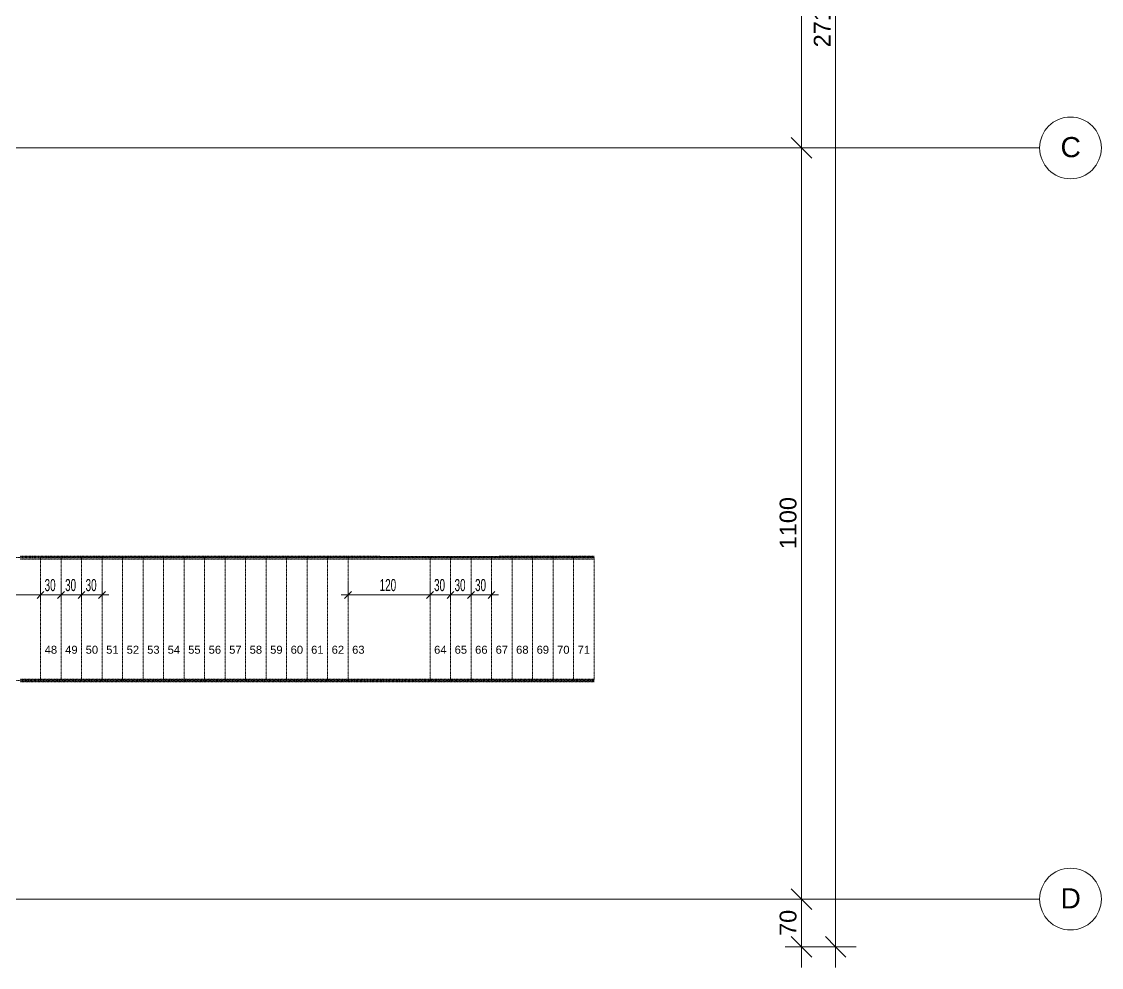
# Model space of a CAD drawing. Header units: centimetres. Extents: x -9345 to 11316, y -7197 to -3465.
# Drawn here: x -412 to 1169, y -6731 to -5346 of the extents above; entities that cross this region are included whole.
import ezdxf

# ---------------------------------------------------------------- set-up
doc = ezdxf.new("R2010")
doc.units = ezdxf.units.CM
doc.linetypes.add('Grid Line 1_4_', pattern=[1.11125, 0.635, -0.15875, 0.15875, -0.15875])
doc.linetypes.add('Overhead', pattern=[0.396875, 0.238125, -0.15875])
for name, color, linetype, lineweight in [('A-ANNO-DIMS', 211, 'Continuous', 9), ('A-ANNO-DIMS-100', 211, 'Continuous', 9), ('A-FLOR-HRAL', 11, 'Continuous', 9), ('A-FLOR-HRAL-MBND', 5, 'Overhead', 9), ('S-GRID', 1, 'Continuous', 9), ('S-GRID-IDEN', 1, 'Continuous', 9), ('S-STRS-ANNO', 31, 'Continuous', 9), ('S-STRS-MBND', 31, 'Overhead', 9)]:
    doc.layers.add(name, color=color, linetype=linetype, lineweight=lineweight)
doc.styles.add('Arial', font='arial.ttf', dxfattribs={"height": 11.710189})
doc.styles.add('Arial_1', font='arial.ttf', dxfattribs={"height": 29.505988})
doc.styles.add('Arial_4', font='arial.ttf', dxfattribs={"height": 24.588323})
doc.styles.add('Swis721 LtCn BT_1', font='swisscl.ttf', dxfattribs={"width": 0.8, "height": 17.639445})
doc.dimstyles.new('IUAS_DIMENSION_AXIS', dxfattribs={"dimscale": 30.48, "dimtxt": 25, "dimasz": 0.984252, "dimexe": 0.984252, "dimexo": 0.0625, "dimgap": 0, "dimtad": 1, "dimdec": 0, "dimzin": 0, "dimdsep": 46, "dimtxsty": 'Arial_4', "dimblk1": 'OBLIQUE', "dimblk2": 'OBLIQUE', "dimsah": 1, "dimcen": 0.09, "dimdle": 0.984252, "dimazin": 0, "dimtfac": 1, "dimtdec": 4, "dimtix": 1, "dimtmove": 0, "dimatfit": 3, "dimfxl": 0.787402, "dimfxlon": 1, "dimtvp": 1, "dimtolj": 1, "dimtzin": 0, "dimarcsym": 2})
doc.dimstyles.new('IUAS_DIMENSION_INSIDE_100', dxfattribs={"dimscale": 30.48, "dimtxt": 18, "dimasz": 0.328084, "dimexe": 0.328084, "dimexo": 0.0625, "dimgap": 0, "dimtad": 1, "dimdec": 0, "dimdsep": 46, "dimtxsty": 'Swis721 LtCn BT_1', "dimblk1": 'OBLIQUE', "dimblk2": 'OBLIQUE', "dimsah": 1, "dimcen": 0.09, "dimdle": 0.328084, "dimazin": 0, "dimtfac": 1, "dimtdec": 4, "dimtix": 1, "dimtmove": 0, "dimatfit": 3, "dimfxl": 0.656168, "dimfxlon": 1, "dimtvp": 1, "dimtolj": 1, "dimtzin": 0, "dimarcsym": 2})
doc.dimstyles.new('IUAS_DIMENSION_INSIDE_100_5', dxfattribs={"dimscale": 30.48, "dimtxt": 18, "dimasz": 0.328084, "dimexe": 0.328084, "dimexo": 0.0625, "dimgap": 0, "dimtad": 1, "dimdec": 0, "dimdsep": 46, "dimtxsty": 'Swis721 LtCn BT_1', "dimblk1": 'OBLIQUE', "dimblk2": 'OBLIQUE', "dimsah": 1, "dimcen": 0.09, "dimdle": 0.328084, "dimazin": 0, "dimtfac": 1, "dimtdec": 4, "dimtix": 1, "dimtmove": 0, "dimatfit": 3, "dimfxl": 0.656168, "dimfxlon": 1, "dimtvp": 1, "dimtolj": 1, "dimtzin": 0, "dimarcsym": 2})

# ---------------------------------------------------------------- blocks, each defined once
blk = doc.blocks.new('Railing - Railing-1672219-_116_30 KONKORS KATI _ CONCOURSE LEVEL')
at = {"layer": 'A-FLOR-HRAL-MBND'}
for p, q in [((-6020.4, -1942.6), (-5843.4, -2388.8)), ((-6019.9, -1942.5), (-5842.9, -2388.6)), ((-6019.9, -1942.5), (-5842.9, -2388.6)), ((-6019.9, -1942.5), (-5842.9, -2388.6)), ((-6019.9, -1942.5), (-5842.9, -2388.6)), ((-6017.1, -1941.4), (-5840.2, -2387.5)), ((-6017.1, -1941.4), (-5840.2, -2387.5)), ((-6017.1, -1941.4), (-5840.2, -2387.5)), ((-6017.1, -1941.4), (-5840.2, -2387.5)), ((-6016.7, -1941.2), (-5839.7, -2387.3)), ((-5843.4, -2388.8), (-5810.2, -2472.5)), ((-5842.9, -2388.6), (-5809.8, -2472.3)), ((-5842.9, -2388.6), (-5809.8, -2472.3)), ((-5842.9, -2388.6), (-5809.8, -2472.3)), ((-5842.9, -2388.6), (-5809.8, -2472.3)), ((-5840.2, -2387.5), (-5807, -2471.2)), ((-5840.2, -2387.5), (-5807, -2471.2)), ((-5840.2, -2387.5), (-5807, -2471.2)), ((-5840.2, -2387.5), (-5807, -2471.2)), ((-5839.7, -2387.3), (-5806.5, -2471)), ((-5810.2, -2472.5), (-5710.6, -2723.6)), ((-5809.8, -2472.3), (-5710.1, -2723.4)), ((-5809.8, -2472.3), (-5710.1, -2723.4)), ((-5809.8, -2472.3), (-5710.1, -2723.4)), ((-5809.8, -2472.3), (-5710.1, -2723.4)), ((-5807, -2471.2), (-5707.4, -2722.3)), ((-5807, -2471.2), (-5707.4, -2722.3)), ((-5807, -2471.2), (-5707.4, -2722.3)), ((-5807, -2471.2), (-5707.4, -2722.3)), ((-5806.5, -2471), (-5706.9, -2722.1))]:
    blk.add_line(p, q, dxfattribs=at)
blk = doc.blocks.new('Railing - Railing-1672223-_116_30 KONKORS KATI _ CONCOURSE LEVEL')
at = {"layer": 'A-FLOR-HRAL-MBND'}
for p, q in [((-5853.1, -1876.3), (-5676.2, -2322.5)), ((-5852.7, -1876.1), (-5675.7, -2322.3)), ((-5852.7, -1876.1), (-5675.7, -2322.3)), ((-5852.7, -1876.1), (-5675.7, -2322.3)), ((-5852.7, -1876.1), (-5675.7, -2322.3)), ((-5849.9, -1875), (-5672.9, -2321.2)), ((-5849.9, -1875), (-5672.9, -2321.2)), ((-5849.9, -1875), (-5672.9, -2321.2)), ((-5849.9, -1875), (-5672.9, -2321.2)), ((-5849.4, -1874.8), (-5672.4, -2321)), ((-5676.2, -2322.5), (-5643, -2406.1)), ((-5675.7, -2322.3), (-5642.5, -2406)), ((-5675.7, -2322.3), (-5642.5, -2406)), ((-5675.7, -2322.3), (-5642.5, -2406)), ((-5675.7, -2322.3), (-5642.5, -2406)), ((-5672.9, -2321.2), (-5639.7, -2404.9)), ((-5672.9, -2321.2), (-5639.7, -2404.9)), ((-5672.9, -2321.2), (-5639.7, -2404.9)), ((-5672.9, -2321.2), (-5639.7, -2404.9)), ((-5672.4, -2321), (-5639.3, -2404.7)), ((-5643, -2406.1), (-5543.4, -2657.3)), ((-5642.5, -2406), (-5542.9, -2657.1)), ((-5642.5, -2406), (-5542.9, -2657.1)), ((-5642.5, -2406), (-5542.9, -2657.1)), ((-5642.5, -2406), (-5542.9, -2657.1)), ((-5639.7, -2404.9), (-5540.1, -2656)), ((-5639.7, -2404.9), (-5540.1, -2656)), ((-5639.7, -2404.9), (-5540.1, -2656)), ((-5639.7, -2404.9), (-5540.1, -2656)), ((-5639.3, -2404.7), (-5539.6, -2655.8))]:
    blk.add_line(p, q, dxfattribs=at)
blk = doc.blocks.new('Grid - IUAS_A_GRID_HEAD_4_5MM-1313285-_116_30 KONKORS KATI _ CONCOURSE LEVEL')
at = {"layer": 'S-GRID-IDEN'}
blk.add_circle((0, 0), 0.452, dxfattribs=at)
blk = doc.blocks.new('DIMBLOCK265-_116_30 KONKORS KATI _ CONCOURSE LEVEL')
at = {"layer": 'A-ANNO-DIMS-100', "transparency": 16777216}
for p, q in [((729.6, -6630.5), (714.6, -6615.5)), ((705.6, -6630.5), (759.6, -6630.5)), ((729.6, -6630.5), (705.6, -6630.5)), ((729.6, -6730.5), (729.6, -6630.5)), ((729.6, -6630.5), (744.6, -6645.5)), ((705.6, -6700.5), (759.6, -6700.5)), ((729.6, -6700.5), (705.6, -6700.5)), ((729.6, -6700.5), (714.6, -6685.5)), ((729.6, -6700.5), (744.6, -6715.5))]:
    blk.add_line(p, q, dxfattribs=at)
at = {"layer": 'A-ANNO-DIMS-100', "color": 0, "transparency": 16777216, "insert": (697.7, -6684.4), "char_height": 24.59, "width": 45.231, "attachment_point": 1, "rotation": 90, "line_spacing_factor": 0.938532, "style": 'Arial_4'}
blk.add_mtext('70', dxfattribs=at)
blk = doc.blocks.new('_Oblique')
at = {"color": 0, "linetype": 'ByBlock', "lineweight": -2}
blk.add_line((-0.5, -0.5), (0.5, 0.5), dxfattribs=at)
blk = doc.blocks.new('DIMBLOCK266-_116_30 KONKORS KATI _ CONCOURSE LEVEL')
at = {"layer": 'A-ANNO-DIMS-100', "transparency": 16777216}
for p, q in [((729.6, -5530.5), (714.6, -5515.5)), ((705.6, -5530.5), (759.6, -5530.5)), ((729.6, -5530.5), (705.6, -5530.5)), ((729.6, -6630.5), (729.6, -5530.5)), ((729.6, -5530.5), (744.6, -5545.5)), ((729.6, -6630.5), (714.6, -6615.5)), ((705.6, -6630.5), (759.6, -6630.5)), ((729.6, -6630.5), (705.6, -6630.5)), ((729.6, -6630.5), (744.6, -6645.5))]:
    blk.add_line(p, q, dxfattribs=at)
at = {"layer": 'A-ANNO-DIMS-100', "color": 0, "transparency": 16777216, "insert": (697.7, -6118.2), "char_height": 24.59, "width": 90.462, "attachment_point": 1, "rotation": 90, "line_spacing_factor": 0.938532, "style": 'Arial_4'}
blk.add_mtext('1100', dxfattribs=at)
blk = doc.blocks.new('DIMBLOCK267-_116_30 KONKORS KATI _ CONCOURSE LEVEL')
at = {"layer": 'A-ANNO-DIMS-100', "transparency": 16777216}
for p, q in [((729.6, -4860.5), (714.6, -4845.5)), ((705.6, -4860.5), (759.6, -4860.5)), ((729.6, -4860.5), (705.6, -4860.5)), ((729.6, -5530.5), (729.6, -4860.5)), ((729.6, -4860.5), (744.6, -4875.5)), ((729.6, -5530.5), (714.6, -5515.5)), ((705.6, -5530.5), (759.6, -5530.5)), ((729.6, -5530.5), (705.6, -5530.5)), ((729.6, -5530.5), (744.6, -5545.5))]:
    blk.add_line(p, q, dxfattribs=at)
at = {"layer": 'A-ANNO-DIMS-100', "color": 0, "transparency": 16777216, "insert": (697.7, -5223.8), "char_height": 24.59, "width": 67.846, "attachment_point": 1, "rotation": 90, "line_spacing_factor": 0.938532, "style": 'Arial_4'}
blk.add_mtext('670', dxfattribs=at)
blk = doc.blocks.new('DIMBLOCK270-_116_30 KONKORS KATI _ CONCOURSE LEVEL')
at = {"layer": 'A-ANNO-DIMS-100', "transparency": 16777216}
for p, q in [((779.6, -6730.5), (779.6, -3960.5)), ((779.6, -3990.5), (764.6, -3975.5)), ((755.6, -3990.5), (809.6, -3990.5)), ((779.6, -3990.5), (755.6, -3990.5)), ((779.6, -3990.5), (794.6, -4005.5)), ((755.6, -6700.5), (809.6, -6700.5)), ((779.6, -6700.5), (755.6, -6700.5)), ((779.6, -6700.5), (764.6, -6685.5)), ((779.6, -6700.5), (794.6, -6715.5))]:
    blk.add_line(p, q, dxfattribs=at)
at = {"layer": 'A-ANNO-DIMS-100', "color": 0, "transparency": 16777216, "insert": (747.7, -5383.2), "char_height": 24.59, "width": 90.462, "attachment_point": 1, "rotation": 90, "line_spacing_factor": 0.938532, "style": 'Arial_4'}
blk.add_mtext('2710', dxfattribs=at)
blk = doc.blocks.new('DIMBLOCK304-_116_30 KONKORS KATI _ CONCOURSE LEVEL')
at = {"layer": 'A-ANNO-DIMS-100', "transparency": 16777216}
for p, q in [((-504, -6165.1), (-504, -6195.1)), ((-504, -6185.1), (-504, -6165.1)), ((-384, -6165.1), (-384, -6195.1)), ((-384, -6185.1), (-384, -6165.1)), ((-514, -6185.1), (-384, -6185.1)), ((-504, -6185.1), (-509, -6190.1)), ((-504, -6185.1), (-499, -6180.1)), ((-384, -6185.1), (-389, -6190.1)), ((-384, -6185.1), (-379, -6180.1))]:
    blk.add_line(p, q, dxfattribs=at)
at = {"layer": 'A-ANNO-DIMS-100', "color": 0, "transparency": 16777216, "insert": (-457.7, -6161.8), "char_height": 17.64, "width": 32.914, "attachment_point": 1, "line_spacing_factor": 0.971848, "style": 'Swis721 LtCn BT_1'}
blk.add_mtext('120', dxfattribs=at)
blk = doc.blocks.new('DIMBLOCK305-_116_30 KONKORS KATI _ CONCOURSE LEVEL')
at = {"layer": 'A-ANNO-DIMS-100', "transparency": 16777216}
for p, q in [((-384, -6165.1), (-384, -6195.1)), ((-384, -6185.1), (-384, -6165.1)), ((-354, -6165.1), (-354, -6195.1)), ((-354, -6185.1), (-354, -6165.1)), ((-384, -6185.1), (-389, -6190.1)), ((-384, -6185.1), (-379, -6180.1)), ((-384, -6185.1), (-354, -6185.1)), ((-354, -6185.1), (-359, -6190.1)), ((-354, -6185.1), (-349, -6180.1))]:
    blk.add_line(p, q, dxfattribs=at)
at = {"layer": 'A-ANNO-DIMS-100', "color": 0, "transparency": 16777216, "insert": (-378.1, -6161.8), "char_height": 17.64, "width": 21.943, "attachment_point": 1, "line_spacing_factor": 0.971848, "style": 'Swis721 LtCn BT_1'}
blk.add_mtext('30', dxfattribs=at)
blk = doc.blocks.new('DIMBLOCK306-_116_30 KONKORS KATI _ CONCOURSE LEVEL')
at = {"layer": 'A-ANNO-DIMS-100', "transparency": 16777216}
for p, q in [((-354, -6165.1), (-354, -6195.1)), ((-354, -6185.1), (-354, -6165.1)), ((-324, -6165.1), (-324, -6195.1)), ((-324, -6185.1), (-324, -6165.1)), ((-354, -6185.1), (-359, -6190.1)), ((-354, -6185.1), (-349, -6180.1)), ((-354, -6185.1), (-324, -6185.1)), ((-324, -6185.1), (-329, -6190.1)), ((-324, -6185.1), (-319, -6180.1))]:
    blk.add_line(p, q, dxfattribs=at)
at = {"layer": 'A-ANNO-DIMS-100', "color": 0, "transparency": 16777216, "insert": (-348.1, -6161.8), "char_height": 17.64, "width": 21.943, "attachment_point": 1, "line_spacing_factor": 0.971848, "style": 'Swis721 LtCn BT_1'}
blk.add_mtext('30', dxfattribs=at)
blk = doc.blocks.new('DIMBLOCK307-_116_30 KONKORS KATI _ CONCOURSE LEVEL')
at = {"layer": 'A-ANNO-DIMS-100', "transparency": 16777216}
for p, q in [((-324, -6165.1), (-324, -6195.1)), ((-324, -6185.1), (-324, -6165.1)), ((-294, -6165.1), (-294, -6195.1)), ((-294, -6185.1), (-294, -6165.1)), ((-324, -6185.1), (-329, -6190.1)), ((-324, -6185.1), (-319, -6180.1)), ((-324, -6185.1), (-284, -6185.1)), ((-294, -6185.1), (-299, -6190.1)), ((-294, -6185.1), (-289, -6180.1))]:
    blk.add_line(p, q, dxfattribs=at)
at = {"layer": 'A-ANNO-DIMS-100', "color": 0, "transparency": 16777216, "insert": (-318.1, -6161.8), "char_height": 17.64, "width": 21.943, "attachment_point": 1, "line_spacing_factor": 0.971848, "style": 'Swis721 LtCn BT_1'}
blk.add_mtext('30', dxfattribs=at)
blk = doc.blocks.new('DIMBLOCK308-_116_30 KONKORS KATI _ CONCOURSE LEVEL')
at = {"layer": 'A-ANNO-DIMS-100', "transparency": 16777216}
for p, q in [((66, -6165.1), (66, -6195.1)), ((66, -6185.1), (66, -6165.1)), ((186, -6165.1), (186, -6195.1)), ((186, -6185.1), (186, -6165.1)), ((56, -6185.1), (186, -6185.1)), ((66, -6185.1), (61, -6190.1)), ((66, -6185.1), (71, -6180.1)), ((186, -6185.1), (181, -6190.1)), ((186, -6185.1), (191, -6180.1))]:
    blk.add_line(p, q, dxfattribs=at)
at = {"layer": 'A-ANNO-DIMS-100', "color": 0, "transparency": 16777216, "insert": (112.3, -6161.8), "char_height": 17.64, "width": 32.914, "attachment_point": 1, "line_spacing_factor": 0.971848, "style": 'Swis721 LtCn BT_1'}
blk.add_mtext('120', dxfattribs=at)
blk = doc.blocks.new('DIMBLOCK309-_116_30 KONKORS KATI _ CONCOURSE LEVEL')
at = {"layer": 'A-ANNO-DIMS-100', "transparency": 16777216}
for p, q in [((186, -6165.1), (186, -6195.1)), ((186, -6185.1), (186, -6165.1)), ((216, -6165.1), (216, -6195.1)), ((216, -6185.1), (216, -6165.1)), ((186, -6185.1), (181, -6190.1)), ((186, -6185.1), (191, -6180.1)), ((186, -6185.1), (216, -6185.1)), ((216, -6185.1), (211, -6190.1)), ((216, -6185.1), (221, -6180.1))]:
    blk.add_line(p, q, dxfattribs=at)
at = {"layer": 'A-ANNO-DIMS-100', "color": 0, "transparency": 16777216, "insert": (191.9, -6161.8), "char_height": 17.64, "width": 21.943, "attachment_point": 1, "line_spacing_factor": 0.971848, "style": 'Swis721 LtCn BT_1'}
blk.add_mtext('30', dxfattribs=at)
blk = doc.blocks.new('DIMBLOCK310-_116_30 KONKORS KATI _ CONCOURSE LEVEL')
at = {"layer": 'A-ANNO-DIMS-100', "transparency": 16777216}
for p, q in [((216, -6165.1), (216, -6195.1)), ((216, -6185.1), (216, -6165.1)), ((246, -6165.1), (246, -6195.1)), ((246, -6185.1), (246, -6165.1)), ((216, -6185.1), (211, -6190.1)), ((216, -6185.1), (221, -6180.1)), ((216, -6185.1), (246, -6185.1)), ((246, -6185.1), (241, -6190.1)), ((246, -6185.1), (251, -6180.1))]:
    blk.add_line(p, q, dxfattribs=at)
at = {"layer": 'A-ANNO-DIMS-100', "color": 0, "transparency": 16777216, "insert": (221.9, -6161.8), "char_height": 17.64, "width": 21.943, "attachment_point": 1, "line_spacing_factor": 0.971848, "style": 'Swis721 LtCn BT_1'}
blk.add_mtext('30', dxfattribs=at)
blk = doc.blocks.new('DIMBLOCK311-_116_30 KONKORS KATI _ CONCOURSE LEVEL')
at = {"layer": 'A-ANNO-DIMS-100', "transparency": 16777216}
for p, q in [((246, -6165.1), (246, -6195.1)), ((246, -6185.1), (246, -6165.1)), ((276, -6165.1), (276, -6195.1)), ((276, -6185.1), (276, -6165.1)), ((246, -6185.1), (241, -6190.1)), ((246, -6185.1), (251, -6180.1)), ((246, -6185.1), (286, -6185.1)), ((276, -6185.1), (271, -6190.1)), ((276, -6185.1), (281, -6180.1))]:
    blk.add_line(p, q, dxfattribs=at)
at = {"layer": 'A-ANNO-DIMS-100', "color": 0, "transparency": 16777216, "insert": (251.9, -6161.8), "char_height": 17.64, "width": 21.943, "attachment_point": 1, "line_spacing_factor": 0.971848, "style": 'Swis721 LtCn BT_1'}
blk.add_mtext('30', dxfattribs=at)

msp = doc.modelspace()

# ---------------------------------------------------------------- linework, layer by layer
at = {"layer": 'S-GRID', "linetype": 'Grid Line 1_4_'}
for p, q in [((1078.2, -5530.5), (-8251.7, -5530.5)), ((1078.2, -6630.5), (-8251.7, -6630.5))]:
    msp.add_line(p, q, dxfattribs=at)
at = {"layer": 'S-STRS-MBND'}
for p, q in [((-384, -6130.5), (-504, -6130.5)), ((-384, -6130.5), (-384, -6310.5)), ((-384, -6130.5), (66, -6130.5)), ((-384, -6130.5), (-384, -6310.5)), ((-354, -6130.5), (-354, -6310.5)), ((-354, -6130.5), (-354, -6310.5)), ((-324, -6130.5), (-324, -6310.5)), ((-324, -6130.5), (-324, -6310.5)), ((-294, -6130.5), (-294, -6310.5)), ((-294, -6130.5), (-294, -6310.5)), ((-264, -6130.5), (-264, -6310.5)), ((-264, -6130.5), (-264, -6310.5)), ((-234, -6130.5), (-234, -6310.5)), ((-234, -6130.5), (-234, -6310.5)), ((-204, -6130.5), (-204, -6310.5)), ((-204, -6130.5), (-204, -6310.5)), ((-174, -6130.5), (-174, -6310.5)), ((-174, -6130.5), (-174, -6310.5)), ((-144, -6130.5), (-144, -6310.5)), ((-144, -6130.5), (-144, -6310.5)), ((-114, -6130.5), (-114, -6310.5)), ((-114, -6130.5), (-114, -6310.5)), ((-84, -6130.5), (-84, -6310.5)), ((-84, -6130.5), (-84, -6310.5)), ((-54, -6130.5), (-54, -6310.5)), ((-54, -6130.5), (-54, -6310.5)), ((-24, -6130.5), (-24, -6310.5)), ((-24, -6130.5), (-24, -6310.5)), ((6, -6130.5), (6, -6310.5)), ((6, -6130.5), (6, -6310.5)), ((36, -6130.5), (36, -6310.5)), ((36, -6130.5), (36, -6310.5)), ((186, -6130.5), (66, -6130.5)), ((66, -6130.5), (66, -6310.5)), ((66, -6130.5), (66, -6310.5)), ((186, -6130.5), (186, -6310.5)), ((186, -6130.5), (426.2, -6130.5)), ((186, -6130.5), (186, -6310.5)), ((216, -6130.5), (216, -6310.5)), ((216, -6130.5), (216, -6310.5)), ((246, -6130.5), (246, -6310.5)), ((246, -6130.5), (246, -6310.5)), ((276, -6130.5), (276, -6310.5)), ((276, -6130.5), (276, -6310.5)), ((306, -6130.5), (306, -6310.5)), ((306, -6130.5), (306, -6310.5)), ((336, -6130.5), (336, -6310.5)), ((336, -6130.5), (336, -6310.5)), ((366, -6130.5), (366, -6310.5)), ((366, -6130.5), (366, -6310.5)), ((396, -6130.5), (396, -6310.5)), ((396, -6130.5), (396, -6310.5)), ((426, -6130.5), (426, -6310.5)), ((426, -6130.5), (426, -6310.5)), ((-504, -6310.5), (-384, -6310.5)), ((-384, -6310.5), (66, -6310.5)), ((66, -6310.5), (186, -6310.5)), ((186, -6310.5), (426.2, -6310.5))]:
    msp.add_line(p, q, dxfattribs=at)

# ---------------------------------------------------------------- block references
at = {"layer": 'A-FLOR-HRAL', "rotation": 68.36410604411739}
for name in ['Railing - Railing-1672223-_116_30 KONKORS KATI _ CONCOURSE LEVEL', 'Railing - Railing-1672219-_116_30 KONKORS KATI _ CONCOURSE LEVEL']:
    msp.add_blockref(name, (0, 0), dxfattribs=at)
at = {"layer": 'S-GRID-IDEN', "xscale": 99.99999999999994, "yscale": 99.99999999999994, "zscale": 99.99999999999994, "rotation": 89.99999999999982}
for p in [(1123.4, -5530.5), (1123.4, -6630.5)]:
    msp.add_blockref('Grid - IUAS_A_GRID_HEAD_4_5MM-1313285-_116_30 KONKORS KATI _ CONCOURSE LEVEL', p, dxfattribs=at)

# ---------------------------------------------------------------- texts
at = {"layer": 'S-STRS-ANNO', "char_height": 11.71, "width": 21.541, "attachment_point": 1, "line_spacing_factor": 0.938532, "style": 'Arial'}
for s, insert in [('48', (-378, -6259.5)), ('49', (-348, -6259.5)), ('50', (-318, -6259.5)), ('51', (-288, -6259.5)), ('52', (-258, -6259.5)), ('53', (-228, -6259.5)), ('54', (-198, -6259.5)), ('55', (-168, -6259.5)), ('56', (-138, -6259.5)), ('57', (-108, -6259.5)), ('58', (-78, -6259.5)), ('59', (-48, -6259.5)), ('60', (-18, -6259.5)), ('61', (12, -6259.5)), ('62', (42, -6259.5)), ('63', (72, -6259.5)), ('64', (192, -6259.5)), ('65', (222, -6259.5)), ('66', (252, -6259.5)), ('67', (282, -6259.5)), ('68', (312, -6259.5)), ('69', (342, -6259.5)), ('70', (372, -6259.5)), ('71', (402, -6259.5))]:
    msp.add_mtext(s, dxfattribs=dict(at, insert=insert))

# ---------------------------------------------------------------- dimensions: what is measured, and where the dimension line sits
at = {"layer": 'A-ANNO-DIMS'}
for base, p1, p2, angle, dimstyle, override, picture, middle in [((779.6, -3990.5), (755.6, -6700.5), (755.6, -3990.5), 90, 'IUAS_DIMENSION_AXIS', {"dimpost": '<>', "dimfxl": 2710}, 'DIMBLOCK270-_116_30 KONKORS KATI _ CONCOURSE LEVEL', (767.1, -5345.5)), ((729.6, -4860.5), (705.6, -5530.5), (705.6, -4860.5), 90, 'IUAS_DIMENSION_AXIS', {"dimpost": '<>', "dimfxl": 670}, 'DIMBLOCK267-_116_30 KONKORS KATI _ CONCOURSE LEVEL', (717.1, -5195.5)), ((729.6, -5530.5), (705.6, -6630.5), (705.6, -5530.5), 90, 'IUAS_DIMENSION_AXIS', {"dimpost": '<>', "dimfxl": 1100}, 'DIMBLOCK266-_116_30 KONKORS KATI _ CONCOURSE LEVEL', (717.1, -6080.5)), ((-354, -6185.1), (-384, -6165.1), (-354, -6165.1), 0, 'IUAS_DIMENSION_INSIDE_100', {"dimpost": '<>', "dimfxl": 30}, 'DIMBLOCK305-_116_30 KONKORS KATI _ CONCOURSE LEVEL', (-369, -6176.1)), ((729.6, -6630.5), (705.6, -6700.5), (705.6, -6630.5), 90, 'IUAS_DIMENSION_AXIS', {"dimpost": '<>', "dimfxl": 70}, 'DIMBLOCK265-_116_30 KONKORS KATI _ CONCOURSE LEVEL', (717.1, -6665.5))]:
    dim = msp.add_linear_dim(base=base, p1=p1, p2=p2, angle=angle, dimstyle=dimstyle, override=override, dxfattribs=at)
    dim.commit()
    dim.dimension.update_dxf_attribs({"geometry": picture, "text_midpoint": middle})
for base, p1, p2, dimstyle, override, picture, middle in [((-384, -6185.1), (-504, -6165.1), (-384, -6165.1), 'IUAS_DIMENSION_INSIDE_100', {"dimpost": '<>', "dimfxl": 120}, 'DIMBLOCK304-_116_30 KONKORS KATI _ CONCOURSE LEVEL', (-444, -6176.1)), ((-324, -6185.1), (-354, -6165.1), (-324, -6165.1), 'IUAS_DIMENSION_INSIDE_100_5', {"dimpost": '<>', "dimfxl": 30}, 'DIMBLOCK306-_116_30 KONKORS KATI _ CONCOURSE LEVEL', (-339, -6176.1)), ((-294, -6185.1), (-324, -6165.1), (-294, -6165.1), 'IUAS_DIMENSION_INSIDE_100_5', {"dimpost": '<>', "dimfxl": 30}, 'DIMBLOCK307-_116_30 KONKORS KATI _ CONCOURSE LEVEL', (-309, -6176.1)), ((186, -6185.1), (66, -6165.1), (186, -6165.1), 'IUAS_DIMENSION_INSIDE_100_5', {"dimpost": '<>', "dimfxl": 120}, 'DIMBLOCK308-_116_30 KONKORS KATI _ CONCOURSE LEVEL', (126, -6176.1)), ((216, -6185.1), (186, -6165.1), (216, -6165.1), 'IUAS_DIMENSION_INSIDE_100_5', {"dimpost": '<>', "dimfxl": 30}, 'DIMBLOCK309-_116_30 KONKORS KATI _ CONCOURSE LEVEL', (201, -6176.1)), ((246, -6185.1), (216, -6165.1), (246, -6165.1), 'IUAS_DIMENSION_INSIDE_100_5', {"dimpost": '<>', "dimfxl": 30}, 'DIMBLOCK310-_116_30 KONKORS KATI _ CONCOURSE LEVEL', (231, -6176.1)), ((276, -6185.1), (246, -6165.1), (276, -6165.1), 'IUAS_DIMENSION_INSIDE_100_5', {"dimpost": '<>', "dimfxl": 30}, 'DIMBLOCK311-_116_30 KONKORS KATI _ CONCOURSE LEVEL', (261, -6176.1))]:
    dim = msp.add_linear_dim(base=base, p1=p1, p2=p2, dimstyle=dimstyle, override=override, dxfattribs=at)
    dim.commit()
    dim.dimension.update_dxf_attribs({"geometry": picture, "text_midpoint": middle})

# ---------------------------------------------------------------- next in the draw order: texts
at = {"layer": 'S-GRID-IDEN', "char_height": 29.506, "width": 35.28, "attachment_point": 2, "line_spacing_factor": 0.938532, "style": 'Arial_1', "bg_fill": 3, "box_fill_scale": 1.25, "bg_fill_color": 0, "bg_fill_transparency": 0}
for s, insert in [('\\fArial|b0|i0|c162|p34|;C', (1123.7, -5514.6)), ('\\fArial|b0|i0|c162|p34|;D', (1123.7, -6614.6))]:
    msp.add_mtext(s, dxfattribs=dict(at, insert=insert))

doc.saveas('drawing.dxf')
